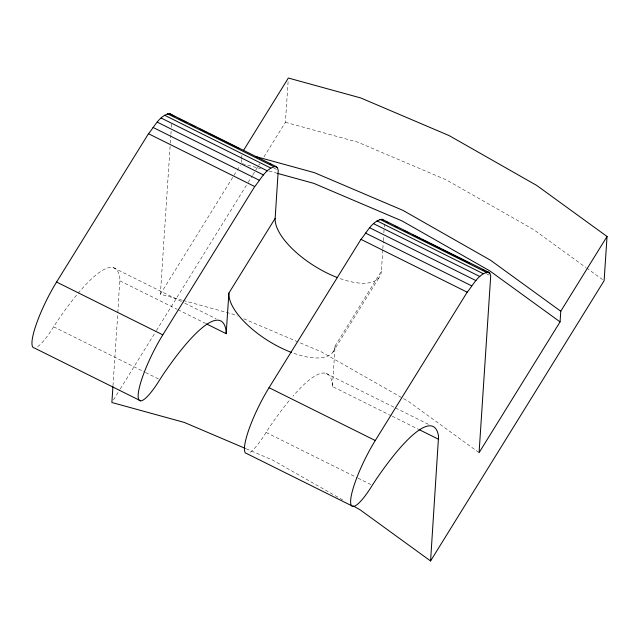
<?xml version="1.0" encoding="UTF-8"?>
<svg xmlns="http://www.w3.org/2000/svg" width="639" height="639" viewBox="0 0 639 639"><rect width="100%" height="100%" fill="white"/><g stroke="black" fill="none" stroke-linecap="round" stroke-linejoin="round"><path stroke-width="0.48" stroke-dasharray="3.19 2.4" d="M391.34 415.805L332.424 386.507L335.116 345.907L381.395 271.176L382.777 249.577M382.841 248.595L383.28 241.726M383.344 240.743L383.6 236.821M383.847 232.892L384.167 227.979M384.231 227.005L384.414 224.057M112.991 385.692L117.784 313.501M117.848 312.511L119.86 277.965A171.148 33.763 -63.6 0 0 78.19 293.213M182.291 300.234L160.381 294.204L170.246 144.246M170.309 143.256L170.837 135.308M170.901 134.318L171.1 131.338M171.356 127.361L171.683 122.4M241.422 162.458L241.622 159.55M241.686 158.584L241.941 154.702M263.915 156.978L285.409 122.265L288.149 80.985M160.381 294.204L236.662 171.02M237.181 170.182L240.32 165.118M113.446 399.966L119.733 389.806M120.26 388.959L155.908 331.385M156.435 330.539L247.66 183.225M248.188 182.379L252.381 175.605M252.9 174.759L258.148 166.292M258.667 165.445L259.722 163.752M332.823 352.249L379.103 277.518M37.677 346.657A48.404 9.545 -63.6 0 0 53.604 326.793L57.119 321.393A171.148 33.763 -63.6 0 1 77.607 293.916M250.153 452.292A48.38 9.545 -63.6 0 0 266.072 432.435L269.586 427.036A171.148 33.763 -63.6 0 1 290.074 399.559M285.409 122.265L357.808 142.185L446.198 179.831L533.781 229.681L585.731 267.39M242.317 163.696L260.416 168.672M268.987 171.028L277.558 173.385M183.241 300.498L232.78 314.124L237.333 316.065M243.715 318.781L321.169 351.769L402.682 398.161M246.239 448.81L272.661 460.072L342.903 500.041M273.78 168.033L276.463 169.367M486.255 273.676L490.712 275.896M113.43 267.717L183.952 302.782M184.847 303.229L216.094 318.765M325.898 373.36L394.638 407.538M395.533 407.978L429.456 424.847M119.948 280.864L177.083 309.276M177.977 309.715L205.654 323.478M392.234 416.245L418.122 429.12M53.604 326.793L144.662 372.066M145.556 372.513L159.838 379.614M266.072 432.435L357.129 477.708M358.024 478.148L372.305 485.257M403.544 398.656L408.752 401.619L479.082 452.668M586.53 267.965L602.513 279.57M332.424 386.507L332.328 383.608A171.148 33.763 -63.6 0 0 292.966 396.156M381.395 271.176A60.513 25.368 31.8 0 1 338.542 278.013M335.116 345.907A60.513 25.368 31.8 0 1 292.263 352.736"/><path stroke-width="0.96" d="M206.549 323.925L226.182 333.686L228.882 293.085L275.161 218.354L278.245 170.254L277.398 167.658L275.832 166.412L169.599 113.59C159.558 115.276 154.534 126.602 148.48 133.719L56.575 282.039A48.404 9.545 -63.6 0 0 34.306 347.959L140.54 400.781M112.919 386.683L111.873 402.506L184.272 422.419L245.328 448.426M353.303 505.968L360.244 509.914L430.574 560.97L438.562 436.421A171.148 33.763 -63.6 0 0 375.82 479.857L372.305 485.257A48.38 9.545 -63.6 0 1 350.667 500.233A48.38 9.545 -63.6 0 1 375.277 440.519L467.189 292.183C473.235 285.066 478.268 273.74 488.308 272.054L489.865 273.3L490.712 275.896L479.082 452.668L560.068 321.888L560.77 311.225L607.05 236.494L536.72 185.446L449.137 135.596L360.747 97.951L288.349 78.03L243.627 150.245M607.05 236.494L604.111 280.729L430.574 560.97M353.024 506.415L246.782 453.594A48.38 9.545 -63.6 0 1 269.043 387.697L360.955 239.361C367.002 232.245 372.034 220.918 382.074 219.233L488.308 272.054M226.182 333.686L226.094 330.786A171.148 33.763 -63.6 0 0 163.352 374.214L159.838 379.614A48.404 9.545 -63.6 0 1 138.184 394.598A48.404 9.545 -63.6 0 1 162.809 334.86L254.721 186.54C260.768 179.423 265.8 168.097 275.832 166.412M255.408 156.435L314.468 172.682L402.858 210.327L490.44 260.177L560.77 311.225M277.558 173.385L313.765 183.345L402.155 220.99L489.73 270.84L560.068 321.888M174.735 116.617L169.599 113.59M179.192 118.838L186.34 122.384M190.797 124.605L195.262 126.826M199.727 129.046L206.868 132.593M208.657 133.479L239.01 148.575M269.362 163.664L271.144 164.55M275.609 166.771L277.398 167.658M386.307 221.813L388.097 222.699M395.237 226.254L397.019 227.141M404.16 230.687L408.625 232.908M413.09 235.128L420.23 238.682M422.02 239.569L429.16 243.116M430.942 244.01L440.766 248.891M442.547 249.777L469.33 263.092M482.725 269.754L484.506 270.64M486.295 271.527L489.865 273.3M167.37 113.718L273.604 166.539M379.838 219.353L486.071 272.174M164.519 115.212L270.752 168.033M376.986 220.854L483.228 273.676M161.124 118.039L267.358 170.861M373.591 223.682L479.825 276.503M157.25 122.137L263.484 174.958M369.717 227.78L475.951 280.601M153.009 127.409L259.242 180.23M365.476 233.051L471.71 285.873M148.48 133.719L254.721 186.54M360.955 239.361L467.189 292.183M419.016 429.56L438.658 439.328M56.575 282.039L162.809 334.86M269.043 387.697L375.277 440.519M382.074 219.233L383.112 220.064M337.688 277.685A60.513 25.368 31.8 0 1 275.161 218.354M291.408 352.416A60.513 25.368 31.8 0 1 228.882 293.085"/></g></svg>
